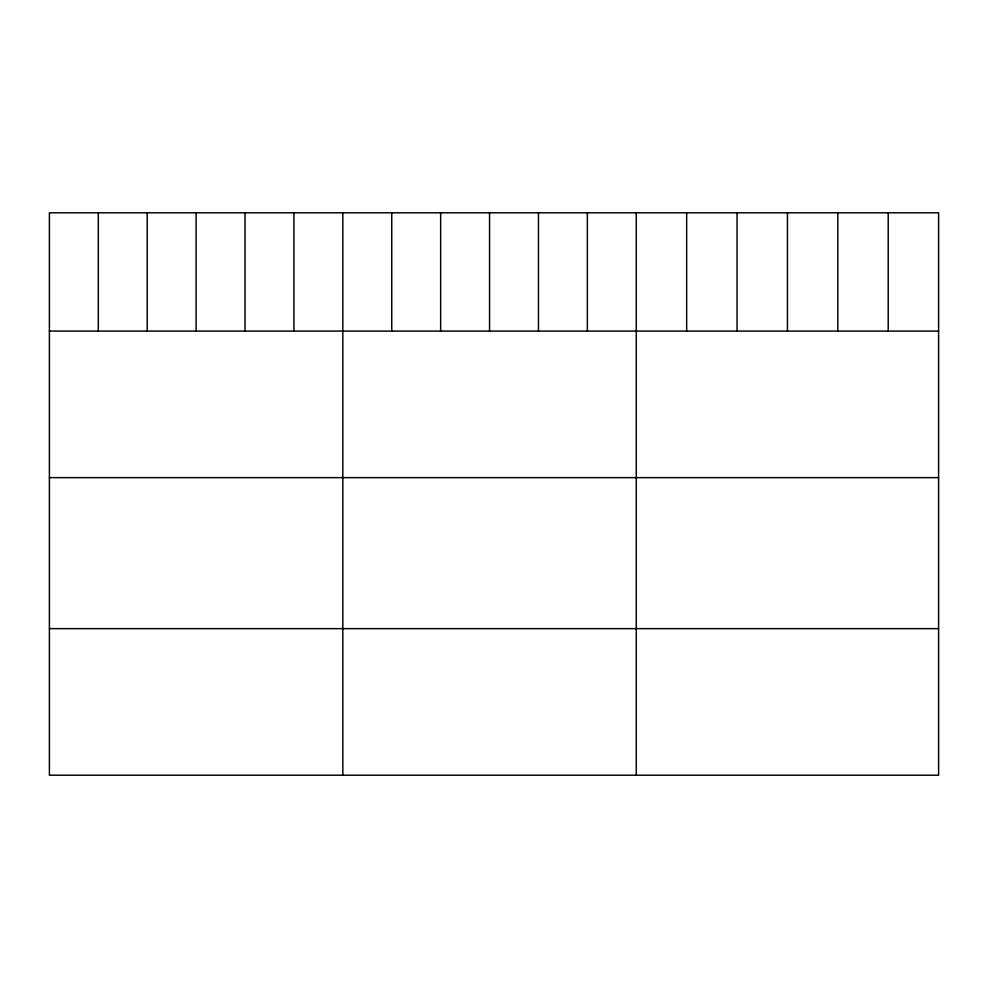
<?xml version="1.0" encoding="UTF-8"?>
<svg xmlns="http://www.w3.org/2000/svg" width="988" height="988" viewBox="0 0 988 988"><rect width="100%" height="100%" fill="white"/><g stroke="black" fill="none" stroke-linecap="round" stroke-linejoin="round"><path stroke-width="1.48" d="M938.6 331.079L938.6 775.197L49.4 775.197L49.4 212.803L938.6 212.803L938.6 331.079L49.4 331.079M49.4 477.636L938.6 477.636M49.4 628.64L938.6 628.64M888.212 212.803L888.212 331.079M837.824 212.803L837.824 331.079M787.436 212.803L787.436 331.079M737.048 212.803L737.048 331.079M686.66 212.803L686.66 331.079M636.272 212.803L636.272 775.197M587.366 212.803L587.366 331.079M538.46 212.803L538.46 331.079M489.554 212.803L489.554 331.079M440.648 212.803L440.648 331.079M391.742 212.803L391.742 331.079M342.836 212.803L342.836 775.197M293.93 212.803L293.93 331.079M245.024 212.803L245.024 331.079M196.118 212.803L196.118 331.079M147.212 212.803L147.212 331.079M98.306 212.803L98.306 331.079"/></g></svg>
